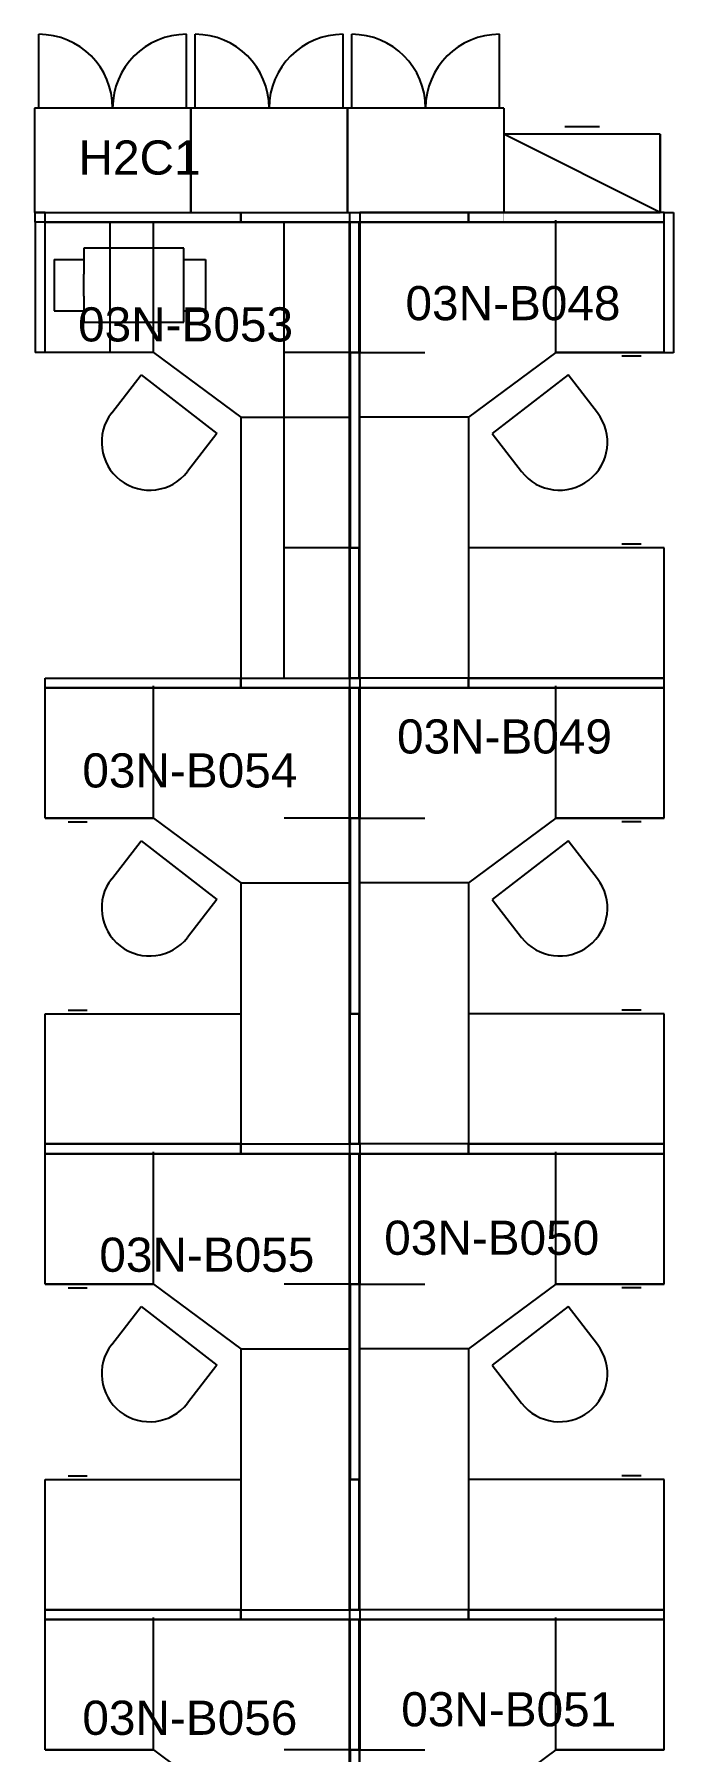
# Model space of a CAD drawing. Extents: x 0 to 6337, y 3987 to 5634.
# Drawn here: x 2598.7 to 2745.7, y 4413.1 to 4808.5 of the extents above; entities that cross this region are included whole.
import ezdxf

# ---------------------------------------------------------------- set-up
doc = ezdxf.new("R2010")
doc.units = 0
doc.header["$MEASUREMENT"] = 0
for name, color, linetype in [('01B_PANELS', 7, 'CONTINUOUS'), ('04A_FURNITURE', 7, 'CONTINUOUS'), ('REGION', 7, 'CONTINUOUS'), ('REGION_NUM', 7, 'CONTINUOUS')]:
    doc.layers.add(name, color=color, linetype=linetype)
doc.styles.add('ARIAL', font='ARIAL', dxfattribs={"height": 0.2})

msp = doc.modelspace()

# ---------------------------------------------------------------- linework, layer by layer
at = {"layer": '01B_PANELS', "color": 5, "linetype": 'Continuous'}
for p, q in [((2598.67, 4767.48), (2634.67, 4767.48)), ((2601.13, 4767.48), (2598.88, 4767.48)), ((2598.88, 4765.23), (2598.88, 4767.48)), ((2598.88, 4765.23), (2598.88, 4735.23)), ((2601.13, 4765.23), (2598.88, 4765.23)), ((2601.13, 4765.23), (2601.13, 4767.48)), ((2601.13, 4767.48), (2646.13, 4767.48)), ((2601.13, 4735.23), (2601.13, 4765.23)), ((2601.13, 4765.23), (2671.13, 4765.23)), ((2646.13, 4765.23), (2601.13, 4765.23)), ((2634.67, 4767.48), (2670.67, 4767.48)), ((2646.13, 4765.23), (2646.13, 4767.48)), ((2646.13, 4767.48), (2671.13, 4767.48)), ((2646.13, 4767.48), (2646.13, 4765.23)), ((2671.13, 4765.23), (2646.13, 4765.23)), ((2670.67, 4767.48), (2706.67, 4767.48)), ((2671.13, 4767.48), (2671.13, 4765.23)), ((2671.13, 4735.23), (2671.13, 4765.23)), ((2671.13, 4765.23), (2673.38, 4765.23)), ((2671.13, 4765.23), (2671.13, 4735.23)), ((2671.28, 4735.23), (2671.28, 4765.23)), ((2673.53, 4765.23), (2671.28, 4765.23)), ((2673.38, 4735.23), (2673.38, 4765.23)), ((2673.53, 4767.48), (2673.53, 4765.23)), ((2698.53, 4767.48), (2673.53, 4767.48)), ((2673.53, 4735.23), (2673.53, 4765.23)), ((2743.53, 4765.23), (2673.53, 4765.23)), ((2673.53, 4765.23), (2673.53, 4735.23)), ((2673.53, 4765.23), (2698.53, 4765.23)), ((2698.53, 4767.48), (2698.53, 4765.23)), ((2743.53, 4767.48), (2698.53, 4767.48)), ((2698.53, 4765.23), (2698.53, 4767.48)), ((2698.53, 4765.23), (2743.53, 4765.23)), ((2706.67, 4767.48), (2742.67, 4767.48)), ((2743.53, 4767.48), (2745.73, 4767.48)), ((2743.53, 4735.15), (2743.53, 4767.48)), ((2743.53, 4765.23), (2743.53, 4767.48)), ((2743.53, 4735.23), (2743.53, 4765.23)), ((2745.73, 4767.48), (2745.73, 4735.15)), ((2601.13, 4735.23), (2598.88, 4735.23)), ((2671.13, 4735.23), (2673.38, 4735.23)), ((2671.13, 4660.23), (2671.13, 4735.23)), ((2671.13, 4690.23), (2671.13, 4735.23)), ((2671.13, 4735.23), (2673.38, 4735.23)), ((2673.53, 4735.23), (2671.28, 4735.23)), ((2673.53, 4735.23), (2671.28, 4735.23)), ((2671.28, 4735.23), (2671.28, 4690.23)), ((2673.38, 4735.23), (2673.38, 4690.23)), ((2673.53, 4660.23), (2673.53, 4735.23)), ((2673.53, 4690.23), (2673.53, 4735.23)), ((2745.73, 4735.15), (2743.53, 4735.15)), ((2671.13, 4660.23), (2671.13, 4690.23)), ((2671.13, 4690.23), (2673.38, 4690.23)), ((2673.38, 4690.23), (2671.13, 4690.23)), ((2671.28, 4660.23), (2671.28, 4690.23)), ((2673.53, 4690.23), (2671.28, 4690.23)), ((2671.28, 4690.23), (2673.53, 4690.23)), ((2673.38, 4660.23), (2673.38, 4690.23)), ((2673.53, 4660.23), (2673.53, 4690.23)), ((2601.13, 4657.98), (2601.13, 4660.23)), ((2601.13, 4660.23), (2646.13, 4660.23)), ((2601.13, 4657.98), (2601.13, 4660.23)), ((2601.13, 4660.23), (2646.13, 4660.23)), ((2646.13, 4660.23), (2671.13, 4660.23)), ((2646.13, 4657.98), (2646.13, 4660.23)), ((2646.13, 4660.23), (2671.13, 4660.23)), ((2646.13, 4660.23), (2646.13, 4657.98)), ((2646.13, 4657.98), (2646.13, 4660.23)), ((2646.13, 4660.23), (2671.13, 4660.23)), ((2646.13, 4660.23), (2646.13, 4657.98)), ((2671.13, 4660.23), (2673.38, 4660.23)), ((2671.13, 4660.23), (2671.13, 4657.98)), ((2671.13, 4660.23), (2671.13, 4657.98)), ((2673.53, 4660.23), (2671.28, 4660.23)), ((2698.53, 4660.23), (2673.53, 4660.23)), ((2673.53, 4660.23), (2673.53, 4657.98)), ((2698.53, 4660.23), (2673.53, 4660.23)), ((2673.53, 4660.23), (2673.53, 4657.98)), ((2698.53, 4660.23), (2673.53, 4660.23)), ((2698.53, 4660.23), (2743.53, 4660.23)), ((2698.53, 4660.23), (2698.53, 4657.98)), ((2743.53, 4660.23), (2698.53, 4660.23)), ((2698.53, 4660.23), (2698.53, 4657.98)), ((2743.53, 4660.23), (2698.53, 4660.23)), ((2698.53, 4657.98), (2698.53, 4660.23)), ((2698.53, 4657.98), (2698.53, 4660.23)), ((2743.53, 4657.98), (2743.53, 4660.23)), ((2743.53, 4657.98), (2743.53, 4660.23)), ((2601.13, 4657.98), (2671.13, 4657.98)), ((2646.13, 4657.98), (2601.13, 4657.98)), ((2646.13, 4657.98), (2601.13, 4657.98)), ((2671.13, 4657.98), (2646.13, 4657.98)), ((2671.13, 4657.98), (2646.13, 4657.98)), ((2671.13, 4627.98), (2671.13, 4657.98)), ((2671.13, 4657.98), (2673.38, 4657.98)), ((2671.13, 4657.98), (2671.13, 4627.98)), ((2671.28, 4627.98), (2671.28, 4657.98)), ((2673.53, 4657.98), (2671.28, 4657.98)), ((2673.38, 4627.98), (2673.38, 4657.98)), ((2673.53, 4627.98), (2673.53, 4657.98)), ((2743.53, 4657.98), (2673.53, 4657.98)), ((2673.53, 4657.98), (2673.53, 4627.98)), ((2673.53, 4657.98), (2698.53, 4657.98)), ((2673.53, 4657.98), (2698.53, 4657.98)), ((2698.53, 4657.98), (2743.53, 4657.98)), ((2698.53, 4657.98), (2743.53, 4657.98)), ((2671.13, 4627.98), (2673.38, 4627.98)), ((2671.13, 4552.98), (2671.13, 4627.98)), ((2671.13, 4582.98), (2671.13, 4627.98)), ((2671.13, 4627.98), (2673.38, 4627.98)), ((2673.53, 4627.98), (2671.28, 4627.98)), ((2673.53, 4627.98), (2671.28, 4627.98)), ((2671.28, 4627.98), (2671.28, 4582.98)), ((2673.38, 4627.98), (2673.38, 4582.98)), ((2673.53, 4552.98), (2673.53, 4627.98)), ((2673.53, 4582.98), (2673.53, 4627.98)), ((2671.13, 4552.98), (2671.13, 4582.98)), ((2671.13, 4582.98), (2673.38, 4582.98)), ((2673.38, 4582.98), (2671.13, 4582.98)), ((2671.28, 4552.98), (2671.28, 4582.98)), ((2673.53, 4582.98), (2671.28, 4582.98)), ((2671.28, 4582.98), (2673.53, 4582.98)), ((2673.38, 4552.98), (2673.38, 4582.98)), ((2673.53, 4552.98), (2673.53, 4582.98)), ((2646.13, 4552.98), (2601.13, 4552.98)), ((2601.13, 4550.73), (2601.13, 4552.98)), ((2601.13, 4552.98), (2646.13, 4552.98)), ((2601.13, 4550.73), (2601.13, 4552.98)), ((2601.13, 4552.98), (2646.13, 4552.98)), ((2646.13, 4552.98), (2671.13, 4552.98)), ((2646.13, 4550.73), (2646.13, 4552.98)), ((2646.13, 4552.98), (2671.13, 4552.98)), ((2646.13, 4552.98), (2646.13, 4550.73)), ((2646.13, 4550.73), (2646.13, 4552.98)), ((2646.13, 4552.98), (2671.13, 4552.98)), ((2646.13, 4552.98), (2646.13, 4550.73)), ((2671.13, 4552.98), (2673.38, 4552.98)), ((2671.13, 4552.98), (2671.13, 4550.73)), ((2671.13, 4552.98), (2671.13, 4550.73)), ((2673.53, 4552.98), (2671.28, 4552.98)), ((2698.53, 4552.98), (2673.53, 4552.98)), ((2673.53, 4552.98), (2673.53, 4550.73)), ((2698.53, 4552.98), (2673.53, 4552.98)), ((2673.53, 4552.98), (2673.53, 4550.73)), ((2698.53, 4552.98), (2673.53, 4552.98)), ((2698.53, 4552.98), (2743.53, 4552.98)), ((2698.53, 4552.98), (2698.53, 4550.73)), ((2743.53, 4552.98), (2698.53, 4552.98)), ((2698.53, 4552.98), (2698.53, 4550.73)), ((2743.53, 4552.98), (2698.53, 4552.98)), ((2698.53, 4550.73), (2698.53, 4552.98)), ((2698.53, 4550.73), (2698.53, 4552.98)), ((2743.53, 4550.73), (2743.53, 4552.98)), ((2743.53, 4550.73), (2743.53, 4552.98)), ((2601.13, 4550.73), (2671.13, 4550.73)), ((2646.13, 4550.73), (2601.13, 4550.73)), ((2646.13, 4550.73), (2601.13, 4550.73)), ((2671.13, 4550.73), (2646.13, 4550.73)), ((2671.13, 4550.73), (2646.13, 4550.73)), ((2671.13, 4520.73), (2671.13, 4550.73)), ((2671.13, 4550.73), (2673.38, 4550.73)), ((2671.13, 4550.73), (2671.13, 4520.73)), ((2671.28, 4520.73), (2671.28, 4550.73)), ((2673.53, 4550.73), (2671.28, 4550.73)), ((2673.38, 4520.73), (2673.38, 4550.73)), ((2673.53, 4520.73), (2673.53, 4550.73)), ((2743.53, 4550.73), (2673.53, 4550.73)), ((2673.53, 4550.73), (2673.53, 4520.73)), ((2673.53, 4550.73), (2698.53, 4550.73)), ((2673.53, 4550.73), (2698.53, 4550.73)), ((2698.53, 4550.73), (2743.53, 4550.73)), ((2698.53, 4550.73), (2743.53, 4550.73)), ((2671.13, 4520.73), (2673.38, 4520.73)), ((2671.13, 4445.73), (2671.13, 4520.73)), ((2671.13, 4475.73), (2671.13, 4520.73)), ((2671.13, 4520.73), (2673.38, 4520.73)), ((2673.53, 4520.73), (2671.28, 4520.73)), ((2673.53, 4520.73), (2671.28, 4520.73)), ((2671.28, 4520.73), (2671.28, 4475.73)), ((2673.38, 4520.73), (2673.38, 4475.73)), ((2673.53, 4445.73), (2673.53, 4520.73)), ((2673.53, 4475.73), (2673.53, 4520.73)), ((2671.13, 4445.73), (2671.13, 4475.73)), ((2671.13, 4475.73), (2673.38, 4475.73)), ((2673.38, 4475.73), (2671.13, 4475.73)), ((2671.28, 4445.73), (2671.28, 4475.73)), ((2673.53, 4475.73), (2671.28, 4475.73)), ((2671.28, 4475.73), (2673.53, 4475.73)), ((2673.38, 4445.73), (2673.38, 4475.73)), ((2673.53, 4445.73), (2673.53, 4475.73)), ((2646.13, 4445.73), (2601.13, 4445.73)), ((2601.13, 4443.48), (2601.13, 4445.73)), ((2601.13, 4445.73), (2646.13, 4445.73)), ((2601.13, 4443.48), (2601.13, 4445.73)), ((2601.13, 4445.73), (2646.13, 4445.73)), ((2646.13, 4445.73), (2671.13, 4445.73)), ((2646.13, 4443.48), (2646.13, 4445.73)), ((2646.13, 4445.73), (2671.13, 4445.73)), ((2646.13, 4445.73), (2646.13, 4443.48)), ((2646.13, 4443.48), (2646.13, 4445.73)), ((2646.13, 4445.73), (2671.13, 4445.73)), ((2646.13, 4445.73), (2646.13, 4443.48)), ((2671.13, 4445.73), (2673.38, 4445.73)), ((2671.13, 4445.73), (2671.13, 4443.48)), ((2671.13, 4445.73), (2671.13, 4443.48)), ((2673.53, 4445.73), (2671.28, 4445.73)), ((2698.53, 4445.73), (2673.53, 4445.73)), ((2673.53, 4445.73), (2673.53, 4443.48)), ((2698.53, 4445.73), (2673.53, 4445.73)), ((2673.53, 4445.73), (2673.53, 4443.48)), ((2698.53, 4445.73), (2673.53, 4445.73)), ((2698.53, 4445.73), (2743.53, 4445.73)), ((2698.53, 4445.73), (2698.53, 4443.48)), ((2743.53, 4445.73), (2698.53, 4445.73)), ((2698.53, 4445.73), (2698.53, 4443.48)), ((2743.53, 4445.73), (2698.53, 4445.73)), ((2698.53, 4443.48), (2698.53, 4445.73)), ((2698.53, 4443.48), (2698.53, 4445.73)), ((2743.53, 4443.48), (2743.53, 4445.73)), ((2743.53, 4443.48), (2743.53, 4445.73)), ((2601.13, 4443.48), (2671.13, 4443.48)), ((2646.13, 4443.48), (2601.13, 4443.48)), ((2646.13, 4443.48), (2601.13, 4443.48)), ((2671.13, 4443.48), (2646.13, 4443.48)), ((2671.13, 4443.48), (2646.13, 4443.48)), ((2671.13, 4413.48), (2671.13, 4443.48)), ((2671.13, 4443.48), (2673.38, 4443.48)), ((2671.13, 4443.48), (2671.13, 4413.48)), ((2671.28, 4413.48), (2671.28, 4443.48)), ((2673.53, 4443.48), (2671.28, 4443.48)), ((2673.38, 4413.48), (2673.38, 4443.48)), ((2673.53, 4413.48), (2673.53, 4443.48)), ((2743.53, 4443.48), (2673.53, 4443.48)), ((2673.53, 4443.48), (2673.53, 4413.48)), ((2673.53, 4443.48), (2698.53, 4443.48)), ((2673.53, 4443.48), (2698.53, 4443.48)), ((2698.53, 4443.48), (2743.53, 4443.48)), ((2698.53, 4443.48), (2743.53, 4443.48)), ((2671.13, 4413.48), (2673.38, 4413.48)), ((2671.13, 4338.48), (2671.13, 4413.48)), ((2671.13, 4368.48), (2671.13, 4413.48)), ((2671.13, 4413.48), (2673.38, 4413.48)), ((2673.53, 4413.48), (2671.28, 4413.48)), ((2673.53, 4413.48), (2671.28, 4413.48)), ((2671.28, 4413.48), (2671.28, 4368.48)), ((2673.38, 4413.48), (2673.38, 4368.48)), ((2673.53, 4338.48), (2673.53, 4413.48)), ((2673.53, 4368.48), (2673.53, 4413.48))]:
    msp.add_line(p, q, dxfattribs=at)
at = {"layer": '04A_FURNITURE', "color": 1, "linetype": 'Continuous'}
for p, q in [((2599.67, 4791.48), (2599.67, 4808.48)), ((2633.67, 4791.48), (2633.67, 4808.48)), ((2635.67, 4791.48), (2635.67, 4808.48)), ((2669.67, 4791.48), (2669.67, 4808.48)), ((2671.67, 4791.48), (2671.67, 4808.48)), ((2705.67, 4791.48), (2705.67, 4808.48)), ((2634.67, 4791.48), (2598.67, 4791.48)), ((2598.67, 4791.48), (2598.67, 4767.48)), ((2670.67, 4791.48), (2634.67, 4791.48)), ((2634.67, 4791.48), (2634.67, 4767.48)), ((2634.67, 4767.48), (2634.67, 4791.48)), ((2706.67, 4791.48), (2670.67, 4791.48)), ((2670.67, 4791.48), (2670.67, 4767.48)), ((2670.67, 4767.48), (2670.67, 4791.48)), ((2706.67, 4791.48), (2706.67, 4767.48)), ((2742.67, 4767.48), (2706.67, 4785.48)), ((2742.67, 4785.48), (2706.67, 4785.48)), ((2706.67, 4785.48), (2706.67, 4767.48)), ((2728.67, 4787.18), (2720.67, 4787.18)), ((2742.67, 4767.48), (2742.67, 4785.48)), ((2742.67, 4785.48), (2742.67, 4767.48)), ((2616.13, 4735.23), (2616.13, 4765.23)), ((2626.04, 4735.23), (2626.04, 4765.23)), ((2656.13, 4660.23), (2656.13, 4765.23)), ((2718.61, 4735.23), (2718.61, 4765.68)), ((2633.07, 4759.22), (2610.07, 4759.22)), ((2610.07, 4759.22), (2610.07, 4753.22)), ((2633.07, 4742.22), (2633.07, 4759.22)), ((2603.18, 4756.65), (2610.07, 4756.65)), ((2603.18, 4756.65), (2603.18, 4744.84)), ((2610.07, 4748.22), (2610.07, 4753.22)), ((2633.07, 4756.65), (2638.07, 4756.65)), ((2638.07, 4756.65), (2638.07, 4744.84)), ((2610.07, 4748.22), (2610.07, 4742.22)), ((2603.18, 4744.84), (2610.07, 4744.84)), ((2610.07, 4742.22), (2633.07, 4742.22)), ((2633.07, 4744.84), (2638.07, 4744.84)), ((2626.04, 4735.23), (2601.13, 4735.23)), ((2626.04, 4735.23), (2646.13, 4720.33)), ((2671.13, 4735.23), (2656.13, 4735.23)), ((2671.13, 4735.23), (2656.13, 4735.23)), ((2673.53, 4735.23), (2688.53, 4735.23)), ((2673.53, 4735.23), (2688.53, 4735.23)), ((2718.61, 4735.23), (2698.53, 4720.33)), ((2743.53, 4735.23), (2718.53, 4735.23)), ((2718.61, 4735.23), (2743.53, 4735.23)), ((2738.23, 4734.39), (2733.83, 4734.39)), ((2616.45, 4721.31), (2623.2, 4730.04)), ((2623.2, 4730.04), (2640.67, 4716.54)), ((2721.45, 4730.04), (2703.99, 4716.54)), ((2728.21, 4721.31), (2721.45, 4730.04)), ((2646.13, 4720.33), (2670.94, 4720.33)), ((2646.13, 4720.33), (2646.13, 4660.23)), ((2698.53, 4720.33), (2673.71, 4720.33)), ((2698.53, 4720.33), (2698.53, 4660.23)), ((2640.67, 4716.54), (2633.91, 4707.8)), ((2703.99, 4716.54), (2710.74, 4707.8)), ((2671.13, 4690.23), (2656.13, 4690.23)), ((2743.53, 4690.23), (2698.53, 4690.23)), ((2698.53, 4690.23), (2698.53, 4660.23)), ((2738.23, 4691.06), (2733.83, 4691.06)), ((2743.53, 4660.23), (2743.53, 4690.23)), ((2626.04, 4627.98), (2626.04, 4658.43)), ((2718.61, 4627.98), (2718.61, 4658.43)), ((2601.13, 4627.98), (2601.13, 4657.98)), ((2743.53, 4627.98), (2743.53, 4657.98)), ((2601.13, 4627.98), (2626.13, 4627.98)), ((2626.04, 4627.98), (2601.13, 4627.98)), ((2606.43, 4627.14), (2610.82, 4627.14)), ((2626.04, 4627.98), (2646.13, 4613.08)), ((2671.13, 4627.98), (2656.13, 4627.98)), ((2671.13, 4627.98), (2656.13, 4627.98)), ((2673.53, 4627.98), (2688.53, 4627.98)), ((2673.53, 4627.98), (2688.53, 4627.98)), ((2718.61, 4627.98), (2698.53, 4613.08)), ((2743.53, 4627.98), (2718.53, 4627.98)), ((2718.61, 4627.98), (2743.53, 4627.98)), ((2738.23, 4627.14), (2733.83, 4627.14)), ((2616.45, 4614.06), (2623.2, 4622.79)), ((2623.2, 4622.79), (2640.67, 4609.29)), ((2721.45, 4622.79), (2703.99, 4609.29)), ((2728.21, 4614.06), (2721.45, 4622.79)), ((2646.13, 4613.08), (2670.94, 4613.08)), ((2646.13, 4613.08), (2646.13, 4552.98)), ((2698.53, 4613.08), (2673.71, 4613.08)), ((2698.53, 4613.08), (2698.53, 4552.98)), ((2640.67, 4609.29), (2633.91, 4600.55)), ((2703.99, 4609.29), (2710.74, 4600.55)), ((2601.13, 4552.98), (2601.13, 4582.98)), ((2601.13, 4582.98), (2646.13, 4582.98)), ((2606.43, 4583.81), (2610.82, 4583.81)), ((2646.13, 4582.98), (2646.13, 4552.98)), ((2743.53, 4582.98), (2698.53, 4582.98)), ((2698.53, 4582.98), (2698.53, 4552.98)), ((2738.23, 4583.81), (2733.83, 4583.81)), ((2743.53, 4552.98), (2743.53, 4582.98)), ((2601.13, 4520.73), (2601.13, 4550.73)), ((2626.04, 4520.73), (2626.04, 4551.18)), ((2718.61, 4520.73), (2718.61, 4551.18)), ((2743.53, 4520.73), (2743.53, 4550.73)), ((2601.13, 4520.73), (2626.13, 4520.73)), ((2626.04, 4520.73), (2601.13, 4520.73)), ((2606.43, 4519.89), (2610.82, 4519.89)), ((2626.04, 4520.73), (2646.13, 4505.83)), ((2671.13, 4520.73), (2656.13, 4520.73)), ((2671.13, 4520.73), (2656.13, 4520.73)), ((2673.53, 4520.73), (2688.53, 4520.73)), ((2673.53, 4520.73), (2688.53, 4520.73)), ((2718.61, 4520.73), (2698.53, 4505.83)), ((2743.53, 4520.73), (2718.53, 4520.73)), ((2718.61, 4520.73), (2743.53, 4520.73)), ((2738.23, 4519.89), (2733.83, 4519.89)), ((2616.45, 4506.81), (2623.2, 4515.54)), ((2623.2, 4515.54), (2640.67, 4502.04)), ((2721.45, 4515.54), (2703.99, 4502.04)), ((2728.21, 4506.81), (2721.45, 4515.54)), ((2646.13, 4505.83), (2670.94, 4505.83)), ((2646.13, 4505.83), (2646.13, 4445.73)), ((2698.53, 4505.83), (2673.71, 4505.83)), ((2698.53, 4505.83), (2698.53, 4445.73)), ((2640.67, 4502.04), (2633.91, 4493.3)), ((2703.99, 4502.04), (2710.74, 4493.3)), ((2606.43, 4476.56), (2610.82, 4476.56)), ((2738.23, 4476.56), (2733.83, 4476.56)), ((2601.13, 4445.73), (2601.13, 4475.73)), ((2601.13, 4475.73), (2646.13, 4475.73)), ((2646.13, 4475.73), (2646.13, 4445.73)), ((2743.53, 4475.73), (2698.53, 4475.73)), ((2698.53, 4475.73), (2698.53, 4445.73)), ((2743.53, 4445.73), (2743.53, 4475.73)), ((2601.13, 4413.48), (2601.13, 4443.48)), ((2626.04, 4413.48), (2626.04, 4443.93)), ((2718.61, 4413.48), (2718.61, 4443.93)), ((2743.53, 4413.48), (2743.53, 4443.48)), ((2601.13, 4413.48), (2626.13, 4413.48)), ((2626.04, 4413.48), (2601.13, 4413.48)), ((2626.04, 4413.48), (2646.13, 4398.58)), ((2671.13, 4413.48), (2656.13, 4413.48)), ((2671.13, 4413.48), (2656.13, 4413.48)), ((2673.53, 4413.48), (2688.53, 4413.48)), ((2673.53, 4413.48), (2688.53, 4413.48)), ((2718.61, 4413.48), (2698.53, 4398.58)), ((2743.53, 4413.48), (2718.53, 4413.48)), ((2718.61, 4413.48), (2743.53, 4413.48))]:
    msp.add_line(p, q, dxfattribs=at)
for centre, radius, start, end in [((2599.67, 4791.48), 17, 0, 90), ((2633.67, 4791.48), 17, 90, 180), ((2635.67, 4791.48), 17, 0, 90), ((2669.67, 4791.48), 17, 90, 180), ((2671.67, 4791.48), 17, 0, 90), ((2705.67, 4791.48), 17, 90, 180), ((2625.18, 4714.56), 11.04, 142.2815, 322.2815), ((2719.47, 4714.56), 11.04, 217.7185, 37.7185), ((2625.18, 4607.31), 11.04, 142.2815, 322.2815), ((2719.47, 4607.31), 11.04, 217.7185, 37.7185), ((2625.18, 4500.06), 11.04, 142.2815, 322.2815), ((2719.47, 4500.06), 11.04, 217.7185, 37.7185)]:
    msp.add_arc(centre, radius, start, end, dxfattribs=at)
at = {"layer": 'REGION', "color": 4, "linetype": 'Continuous', "const_width": 0.0139}
msp.add_lwpolyline([(2706.67, 4785.48), (2706.67, 4791.48), (2598.67, 4791.48), (2598.67, 4765.23), (2601.13, 4765.23), (2672.4, 4765.23), (2706.67, 4765.23)], close=True, dxfattribs=at)
at = {"layer": 'REGION', "color": 3, "linetype": 'Continuous', "const_width": 0.0139}
for points in [[(2672.4, 4765.23), (2601.13, 4765.23), (2601.13, 4659.1), (2672.4, 4659.1)], [(2743.53, 4765.23), (2742.67, 4765.23), (2672.4, 4765.23), (2672.4, 4659.1), (2743.53, 4659.1)], [(2672.4, 4659.1), (2601.13, 4659.1), (2601.13, 4551.85), (2672.4, 4551.85)], [(2743.53, 4659.1), (2672.4, 4659.1), (2672.4, 4551.85), (2743.53, 4551.85)], [(2672.4, 4551.85), (2601.13, 4551.85), (2601.13, 4444.6), (2672.4, 4444.6)], [(2743.53, 4551.85), (2672.4, 4551.85), (2672.4, 4444.6), (2743.53, 4444.6)], [(2672.4, 4444.6), (2601.13, 4444.6), (2601.13, 4358.23), (2601.13, 4337.35), (2672.4, 4337.35)], [(2743.53, 4444.6), (2672.4, 4444.6), (2672.4, 4337.35), (2743.53, 4337.35)]]:
    msp.add_lwpolyline(points, close=True, dxfattribs=at)

# ---------------------------------------------------------------- texts
at = {"layer": 'REGION_NUM', "color": 7, "linetype": 'Continuous', "style": 'ARIAL'}
for s, p in [('H2C1', (2608.82, 4776.18)), ('03N-B048', (2684.04, 4742.65)), ('03N-B053', (2608.72, 4737.76)), ('03N-B049', (2682.09, 4642.88)), ('03N-B054', (2609.7, 4635.06)), ('03N-B055', (2613.61, 4523.55)), ('03N-B050', (2679.15, 4527.46)), ('03N-B056', (2609.7, 4416.93)), ('03N-B051', (2683.06, 4418.89))]:
    msp.add_text(s, height=7.864, dxfattribs=at).set_placement(p)

doc.saveas('drawing.dxf')
